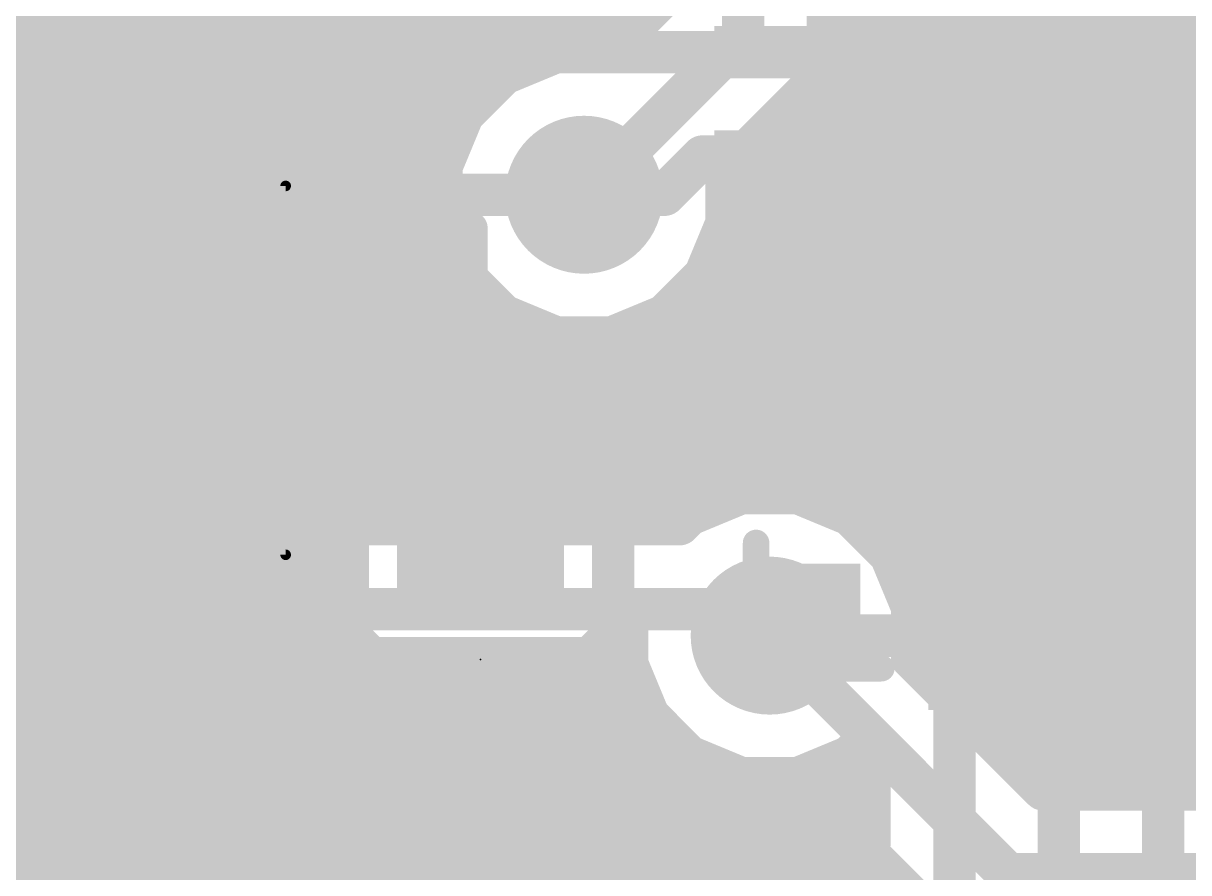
# Model space of a CAD drawing. Extents: x 2.9 to 30.2, y 6.6 to 27.7.
# Drawn here: x 6.71 to 12.29, y 10.55 to 14.62 of the extents above; entities that cross this region are included whole.
import ezdxf

# ---------------------------------------------------------------- set-up
doc = ezdxf.new("R2010")
doc.units = 0
for name, color, linetype in [('1', 22, 'CONTINUOUS'), ('16', 175, 'CONTINUOUS'), ('18', 82, 'CONTINUOUS'), ('21', 2, 'CONTINUOUS'), ('22', 6, 'CONTINUOUS'), ('23', 7, 'CONTINUOUS'), ('25', 253, 'CONTINUOUS'), ('39', 22, 'CONTINUOUS'), ('41', 22, 'CONTINUOUS')]:
    doc.layers.add(name, color=color, linetype=linetype)

# ---------------------------------------------------------------- blocks, each defined once
blk = doc.blocks.new('RECT')
blk.add_solid([(-0.5, -0.5), (0.5, -0.5), (-0.5, 0.5), (0.5, 0.5)])
blk = doc.blocks.new('RECT560000X560000R10')
at = {"const_width": 0.175}
blk.add_lwpolyline([(1.6625, -1.575), (1.6625, 1.575, 0.4142), (1.575, 1.6625), (-1.575, 1.6625, 0.4142), (-1.6625, 1.575), (-1.6625, -1.575, 0.4142), (-1.575, -1.6625), (1.575, -1.6625, 0.4142)], format="xyb", close=True, dxfattribs=at)
blk.add_solid([(-1.6004, -1.6004), (1.6004, -1.6004), (-1.6004, 1.6004), (1.6004, 1.6004)])
blk = doc.blocks.new('ROUNDV')
at = {"const_width": 0.5}
blk.add_lwpolyline([(0, -0.25, 1), (0, 0.25, 1), (0, -0.25)], format="xyb", dxfattribs=at)

msp = doc.modelspace()

# ---------------------------------------------------------------- linework, layer by layer
at = {"layer": '1', "const_width": 0.2032}
for points in [[(11.672, 16.7278), (11.672, 14.2986)], [(10.422, 14.4778), (5.9869, 14.4778)], [(11.1268, 14.2291), (11.1268, 14.3294)], [(11.1268, 14.3294), (12.8204, 14.3294)], [(11.672, 14.2986), (11.6266, 14.2532)], [(11.1268, 14.1262), (11.1268, 14.2291)], [(11.1268, 14.224), (12.8204, 14.224)], [(12.172, 13.4778), (12.922, 14.2278)], [(12.8204, 14.1262), (11.1268, 14.1262)], [(9.966, 13.9778), (9.7829, 13.7948)], [(10.422, 13.9778), (9.966, 13.9778)], [(7.8868, 13.7948), (7.046, 12.954)], [(9.398, 13.7948), (7.8868, 13.7948)], [(9.7829, 13.7948), (9.398, 13.7948)], [(10.422, 13.4778), (11.553, 13.4778)], [(11.553, 13.4778), (12.172, 13.4778)], [(11.553, 12.902), (11.553, 13.4778)], [(8.0008, 13.3341), (8.0551, 13.3884)], [(8.0551, 13.3884), (8.8385, 13.3884)], [(8.8385, 13.3884), (9.0111, 13.2158)], [(8.0008, 12.0777), (8.0008, 13.3341)], [(8.0008, 13.208), (9.0299, 13.208)], [(9.0111, 13.2158), (9.2621, 13.1118)], [(9.5339, 13.1118), (9.6716, 13.1688)], [(9.6716, 13.1688), (9.6664, 13.1496)], [(9.6664, 13.1496), (9.6664, 12.9778)], [(8.3757, 13.086), (8.1972, 12.9075)], [(9.4283, 13.086), (8.3757, 13.086)], [(9.2621, 13.1118), (9.5339, 13.1118)], [(9.6068, 12.9075), (9.4283, 13.086)], [(8.0008, 13.0048), (8.2946, 13.0048)], [(9.5094, 13.0048), (9.6664, 13.0048)], [(9.6664, 12.9778), (10.422, 12.9778)], [(10.422, 12.9778), (9.6664, 12.9778)], [(9.6664, 12.9778), (9.6664, 12.8842)], [(10.422, 12.9778), (10.422, 12.9778)], [(10.422, 12.9778), (11.4772, 12.9778)], [(11.4772, 12.9778), (11.553, 12.902)], [(6.9771, 12.954), (5.9223, 11.8992)], [(7.046, 12.954), (6.9771, 12.954)], [(8.1972, 12.9075), (8.1972, 11.7549)], [(9.6068, 12.8842), (9.6068, 12.9075)], [(9.6664, 12.8842), (9.6068, 12.8842)], [(8.0008, 12.8016), (8.1972, 12.8016)], [(8.0008, 12.5984), (8.1972, 12.5984)], [(9.0486, 12.4778), (8.902, 12.3312)], [(10.422, 12.4778), (9.0486, 12.4778)], [(8.0008, 12.3952), (8.1972, 12.3952)], [(8.0008, 12.192), (8.1972, 12.192)], [(7.8223, 11.8992), (8.0008, 12.0777)], [(7.9119, 11.9888), (8.1972, 11.9888)], [(6.497, 11.8992), (7.8223, 11.8992)], [(6.3834, 11.7856), (8.1972, 11.7856)], [(8.1972, 11.7549), (8.3757, 11.5764)], [(9.4283, 11.5764), (9.604, 11.7522)], [(9.604, 11.7522), (9.604, 11.5481)], [(10.287, 11.684), (11.045, 11.684)], [(11.045, 11.684), (11.172, 11.557)], [(11.172, 11.557), (11.172, 11.7278)], [(11.672, 11.7278), (11.672, 10.0438)], [(12.172, 11.7278), (12.172, 9.1548)], [(6.1802, 11.5824), (8.3697, 11.5824)], [(8.3757, 11.5764), (9.4283, 11.5764)], [(9.4342, 11.5824), (9.604, 11.5824)], [(8.3757, 11.562), (8.1972, 11.3834)], [(9.4283, 11.562), (8.3757, 11.562)], [(9.6068, 11.3834), (9.4283, 11.562)], [(9.604, 11.5481), (9.708, 11.2971)], [(11.172, 11.557), (11.172, 10.41)], [(7.4221, 11.3928), (6.2695, 11.3928)], [(7.6006, 11.2142), (7.4221, 11.3928)], [(7.4356, 11.3792), (8.1972, 11.3792)], [(8.1972, 11.3834), (8.1972, 11.2136)], [(9.6068, 10.2977), (9.6068, 11.3834)], [(9.6068, 11.3792), (9.674, 11.3792)], [(9.708, 11.2971), (9.9001, 11.105)], [(7.6006, 11.2136), (7.6006, 11.2142)], [(8.1972, 11.2136), (7.6006, 11.2136)], [(9.6068, 11.176), (9.8291, 11.176)], [(10.6739, 11.105), (10.7563, 11.1874)], [(10.7449, 11.176), (10.7656, 11.176)], [(10.7563, 11.1874), (10.7656, 11.1781)], [(10.7656, 11.1781), (10.7656, 10.6934)], [(9.9001, 11.105), (10.1511, 11.001)], [(10.4229, 11.001), (10.6739, 11.105)], [(9.6068, 10.9728), (10.7656, 10.9728)], [(10.1511, 11.001), (10.4229, 11.001)], [(6.965, 10.8072), (6.8458, 10.688)], [(8.902, 10.8072), (6.965, 10.8072)], [(9.6068, 10.7696), (10.7656, 10.7696)], [(10.0025, 10.6934), (9.6068, 10.2977)], [(10.7656, 10.6934), (10.0025, 10.6934)], [(9.6068, 10.5664), (9.8755, 10.5664)]]:
    msp.add_lwpolyline(points, dxfattribs=at)
at = {"layer": '1', "const_width": 0.1016}
for points in [[(10.422, 14.427, 1), (10.422, 14.5286)], [(11.1776, 14.3294, 1), (11.076, 14.3294)], [(11.1268, 14.3802, 1), (11.1268, 14.2786)], [(11.7079, 14.2627, 1), (11.6361, 14.3345)], [(11.6212, 14.2986, 1), (11.7228, 14.2986)], [(11.1776, 14.2291, 1), (11.076, 14.2291)], [(11.1268, 14.2748, 1), (11.1268, 14.1732)], [(11.5907, 14.2891, 1), (11.6625, 14.2173)], [(11.076, 14.2291, 1), (11.1776, 14.2291)], [(11.1268, 14.177, 1), (11.1268, 14.0754)], [(11.076, 14.1262, 1), (11.1776, 14.1262)], [(9.966, 14.0286, 1), (9.966, 13.927)], [(10.0019, 13.9419, 1), (9.93, 14.0137)], [(10.422, 13.927, 1), (10.422, 14.0286)], [(7.8868, 13.8456, 1), (7.8868, 13.744)], [(7.9227, 13.7589, 1), (7.8509, 13.8307)], [(9.398, 13.8456, 1), (9.398, 13.744)], [(9.398, 13.744, 1), (9.398, 13.8456)], [(9.747, 13.8307, 1), (9.8189, 13.7589)], [(9.7829, 13.744, 1), (9.7829, 13.8456)], [(10.422, 13.5286, 1), (10.422, 13.427)], [(11.553, 13.5286, 1), (11.553, 13.427)], [(11.6038, 13.4778, 1), (11.5022, 13.4778)], [(11.553, 13.427, 1), (11.553, 13.5286)], [(12.1361, 13.5137, 1), (12.2079, 13.4419)], [(12.172, 13.427, 1), (12.172, 13.5286)], [(8.0551, 13.4392, 1), (8.0551, 13.3376)], [(8.0911, 13.3525, 1), (8.0192, 13.4243)], [(8.8744, 13.4243, 1), (8.8026, 13.3525)], [(8.8385, 13.3376, 1), (8.8385, 13.4392)], [(8.0516, 13.3341, 1), (7.95, 13.3341)], [(7.9649, 13.37, 1), (8.0367, 13.2981)], [(8.0008, 13.2588, 1), (8.0008, 13.1572)], [(9.0305, 13.2627, 1), (8.9917, 13.1688)], [(8.9752, 13.1799, 1), (9.047, 13.2517)], [(9.0299, 13.1572, 1), (9.0299, 13.2588)], [(9.7172, 13.1496, 1), (9.6156, 13.1496)], [(9.7206, 13.1557, 1), (9.6225, 13.182)], [(9.691, 13.1219, 1), (9.6521, 13.2158)], [(8.3757, 13.1368, 1), (8.3757, 13.0352)], [(8.4117, 13.0501, 1), (8.3398, 13.1219)], [(9.2621, 13.1626, 1), (9.2621, 13.061)], [(9.2427, 13.0649, 1), (9.2816, 13.1587)], [(9.4642, 13.1219, 1), (9.3923, 13.0501)], [(9.4283, 13.0352, 1), (9.4283, 13.1368)], [(9.5144, 13.1587, 1), (9.5533, 13.0649)], [(9.5339, 13.061, 1), (9.5339, 13.1626)], [(9.6173, 13.1628, 1), (9.7155, 13.1365)], [(8.0008, 13.0556, 1), (8.0008, 12.954)], [(8.2946, 12.954, 1), (8.2946, 13.0556)], [(9.5094, 13.0556, 1), (9.5094, 12.954)], [(9.6664, 13.0286, 1), (9.6664, 12.927)], [(9.6664, 13.0286, 1), (9.6664, 12.927)], [(9.7172, 12.9778, 1), (9.6156, 12.9778)], [(9.6664, 12.954, 1), (9.6664, 13.0556)], [(10.4728, 12.9778, 1), (10.3712, 12.9778)], [(10.422, 13.0286, 1), (10.422, 12.927)], [(10.422, 12.927, 1), (10.422, 13.0286)], [(10.422, 12.927, 1), (10.422, 13.0286)], [(11.5131, 13.0137, 1), (11.4413, 12.9419)], [(11.4772, 12.927, 1), (11.4772, 13.0286)], [(6.9771, 13.0048, 1), (6.9771, 12.9032)], [(7.013, 12.9181, 1), (6.9411, 12.9899)], [(7.0101, 12.9899, 1), (7.0819, 12.9181)], [(7.046, 12.9032, 1), (7.046, 13.0048)], [(8.248, 12.9075, 1), (8.1464, 12.9075)], [(9.6576, 12.9075, 1), (9.556, 12.9075)], [(9.6156, 12.9778, 1), (9.7172, 12.9778)], [(10.3712, 12.9778, 1), (10.4728, 12.9778)], [(8.1613, 12.9434, 1), (8.2331, 12.8715)], [(9.6068, 12.935, 1), (9.6068, 12.8334)], [(9.5709, 12.8715, 1), (9.6427, 12.9434)], [(9.6664, 12.8334, 1), (9.6664, 12.935)], [(11.5022, 12.902, 1), (11.6038, 12.902)], [(11.5171, 12.8661, 1), (11.5889, 12.9379)], [(8.0008, 12.8524, 1), (8.0008, 12.7508)], [(8.1972, 12.7508, 1), (8.1972, 12.8524)], [(9.556, 12.8842, 1), (9.6576, 12.8842)], [(9.6156, 12.8842, 1), (9.7172, 12.8842)], [(8.0008, 12.6492, 1), (8.0008, 12.5476)], [(8.1972, 12.5476, 1), (8.1972, 12.6492)], [(9.0486, 12.5286, 1), (9.0486, 12.427)], [(9.0845, 12.4419, 1), (9.0127, 12.5137)], [(10.422, 12.427, 1), (10.422, 12.5286)], [(8.0008, 12.446, 1), (8.0008, 12.3444)], [(8.1972, 12.3444, 1), (8.1972, 12.446)], [(8.8661, 12.3671, 1), (8.9379, 12.2953)], [(8.0008, 12.2428, 1), (8.0008, 12.1412)], [(8.1972, 12.1412, 1), (8.1972, 12.2428)], [(8.0367, 12.0418, 1), (7.9649, 12.1137)], [(7.95, 12.0777, 1), (8.0516, 12.0777)], [(7.9119, 12.0396, 1), (7.9119, 11.938)], [(8.1972, 11.938, 1), (8.1972, 12.0396)], [(7.8223, 11.8484, 1), (7.8223, 11.95)], [(7.7863, 11.9351, 1), (7.8582, 11.8633)], [(8.2331, 11.7909, 1), (8.1613, 11.719)], [(8.1972, 11.7348, 1), (8.1972, 11.8364)], [(9.6548, 11.7522, 1), (9.5532, 11.7522)], [(9.6399, 11.7162, 1), (9.5681, 11.7881)], [(8.1464, 11.7549, 1), (8.248, 11.7549)], [(10.287, 11.7348, 1), (10.287, 11.6332)], [(11.0809, 11.7199, 1), (11.0091, 11.6481)], [(11.045, 11.6332, 1), (11.045, 11.7348)], [(11.2228, 11.7278, 1), (11.1212, 11.7278)], [(11.7228, 11.7278, 1), (11.6212, 11.7278)], [(12.2228, 11.7278, 1), (12.1212, 11.7278)], [(8.3757, 11.6272, 1), (8.3757, 11.5256)], [(8.3697, 11.5316, 1), (8.3697, 11.6332)], [(9.4342, 11.6332, 1), (9.4342, 11.5316)], [(9.4283, 11.5256, 1), (9.4283, 11.6272)], [(9.604, 11.5316, 1), (9.604, 11.6332)], [(8.3757, 11.6128, 1), (8.3757, 11.5112)], [(8.4117, 11.5261, 1), (8.3398, 11.5979)], [(8.3398, 11.5405, 1), (8.4117, 11.6123)], [(9.4642, 11.5979, 1), (9.3923, 11.5261)], [(9.3923, 11.6123, 1), (9.4642, 11.5405)], [(9.4283, 11.5112, 1), (9.4283, 11.6128)], [(9.6509, 11.5676, 1), (9.5571, 11.5287)], [(11.2228, 11.557, 1), (11.1212, 11.557)], [(11.1361, 11.5211, 1), (11.2079, 11.5929)], [(9.5532, 11.5481, 1), (9.6548, 11.5481)], [(11.1212, 11.557, 1), (11.2228, 11.557)], [(7.458, 11.4287, 1), (7.3861, 11.3569)], [(7.4356, 11.43, 1), (7.4356, 11.3284)], [(7.4221, 11.342, 1), (7.4221, 11.4436)], [(8.248, 11.3834, 1), (8.1464, 11.3834)], [(8.1613, 11.4194, 1), (8.2331, 11.3475)], [(8.1972, 11.3284, 1), (8.1972, 11.43)], [(9.6576, 11.3834, 1), (9.556, 11.3834)], [(9.6068, 11.43, 1), (9.6068, 11.3284)], [(9.5709, 11.3475, 1), (9.6427, 11.4194)], [(9.674, 11.3284, 1), (9.674, 11.43)], [(9.7439, 11.333, 1), (9.6721, 11.2612)], [(9.661, 11.2777, 1), (9.7549, 11.3165)], [(7.6514, 11.2142, 1), (7.5498, 11.2142)], [(7.6006, 11.2644, 1), (7.6006, 11.1628)], [(7.5647, 11.1783, 1), (7.6365, 11.2502)], [(8.1972, 11.1628, 1), (8.1972, 11.2644)], [(9.6068, 11.2268, 1), (9.6068, 11.1252)], [(9.8291, 11.1252, 1), (9.8291, 11.2268)], [(10.7449, 11.2268, 1), (10.7449, 11.1252)], [(10.7923, 11.2233, 1), (10.7204, 11.1515)], [(10.8164, 11.1781, 1), (10.7148, 11.1781)], [(10.7922, 11.1515, 1), (10.7204, 11.2233)], [(10.7656, 11.1252, 1), (10.7656, 11.2268)], [(7.5498, 11.2136, 1), (7.6514, 11.2136)], [(8.1464, 11.2136, 1), (8.248, 11.2136)], [(10.7297, 11.1422, 1), (10.8015, 11.2141)], [(9.9195, 11.1519, 1), (9.8807, 11.058)], [(9.8642, 11.0691, 1), (9.936, 11.1409)], [(10.638, 11.1409, 1), (10.7098, 11.0691)], [(10.6933, 11.058, 1), (10.6544, 11.1519)], [(9.6068, 11.0236, 1), (9.6068, 10.922)], [(10.1511, 11.0518, 1), (10.1511, 10.9502)], [(10.1317, 10.9541, 1), (10.1706, 11.0479)], [(10.4034, 11.0479, 1), (10.4423, 10.9541)], [(10.4229, 10.9502, 1), (10.4229, 11.0518)], [(10.7656, 10.922, 1), (10.7656, 11.0236)], [(6.965, 10.858, 1), (6.965, 10.7564)], [(7.0009, 10.7713, 1), (6.9291, 10.8431)], [(8.902, 10.7564, 1), (8.902, 10.858)], [(9.6068, 10.8204, 1), (9.6068, 10.7188)], [(10.7656, 10.7188, 1), (10.7656, 10.8204)], [(6.8099, 10.7239, 1), (6.8817, 10.6521)], [(10.0025, 10.7442, 1), (10.0025, 10.6426)], [(10.0384, 10.6575, 1), (9.9666, 10.7293)], [(10.7656, 10.6426, 1), (10.7656, 10.7442)], [(10.7148, 10.6934, 1), (10.8164, 10.6934)], [(9.6068, 10.6172, 1), (9.6068, 10.5156)], [(9.8755, 10.5156, 1), (9.8755, 10.6172)]]:
    msp.add_lwpolyline(points, format="xyb", dxfattribs=at)
at = {"layer": '16', "const_width": 0.2032}
for points in [[(10.16, 16.7278), (10.16, 14.5568)], [(10.5664, 14.3885), (10.5664, 16.1683)], [(9.7536, 14.7251), (9.5063, 14.4778)], [(6.2338, 14.6304), (9.6589, 14.6304)], [(10.5664, 14.6304), (16.7538, 14.6304)], [(10.16, 14.5568), (9.398, 13.7948)], [(9.2621, 14.4778), (9.0111, 14.3738)], [(9.5063, 14.4778), (9.2621, 14.4778)], [(6.1923, 14.4272), (9.14, 14.4272)], [(10.5664, 14.4272), (16.834, 14.4272)], [(9.0111, 14.3738), (8.819, 14.1817)], [(10.081, 13.9031), (10.5664, 14.3885)], [(4.8514, 14.224), (8.8613, 14.224)], [(10.4019, 14.224), (16.9411, 14.224)], [(8.819, 14.1817), (8.715, 13.9307)], [(4.8514, 14.0208), (8.7523, 14.0208)], [(10.1987, 14.0208), (16.819, 14.0208)], [(8.715, 13.9307), (8.715, 13.6589)], [(10.081, 13.6589), (10.081, 13.9031)], [(4.8514, 13.8176), (8.715, 13.8176)], [(10.081, 13.8176), (16.7724, 13.8176)], [(8.715, 13.6589), (8.819, 13.4079)], [(9.977, 13.4079), (10.081, 13.6589)], [(4.8514, 13.6144), (8.7334, 13.6144)], [(10.0625, 13.6144), (16.7815, 13.6144)], [(4.8514, 13.4112), (8.8176, 13.4112)], [(8.819, 13.4079), (9.0111, 13.2158)], [(9.7849, 13.2158), (9.977, 13.4079)], [(9.9784, 13.4112), (16.8657, 13.4112)], [(4.8514, 13.208), (9.0299, 13.208)], [(9.0111, 13.2158), (9.2621, 13.1118)], [(9.5339, 13.1118), (9.7849, 13.2158)], [(9.7661, 13.208), (17.049, 13.208)], [(9.2621, 13.1118), (9.5339, 13.1118)], [(4.8514, 13.0048), (17.049, 13.0048)], [(4.8514, 12.8016), (17.049, 12.8016)], [(4.8514, 12.5984), (16.8794, 12.5984)], [(4.8514, 12.3952), (16.7721, 12.3952)], [(10.1511, 12.367), (9.9001, 12.263)], [(10.4229, 12.367), (10.1511, 12.367)], [(10.6739, 12.263), (10.4229, 12.367)], [(9.9001, 12.263), (9.8545, 12.2174)], [(10.866, 12.0709), (10.6739, 12.263)], [(9.8545, 12.2174), (5.0045, 12.2174)], [(10.7449, 12.192), (14.9641, 12.192)], [(10.97, 11.8199), (10.866, 12.0709)], [(10.9, 11.9888), (14.809, 11.9888)], [(4.445, 11.811), (10.16, 11.811)], [(10.287, 11.684), (10.16, 11.811)], [(10.97, 11.5757), (10.97, 11.8199)], [(10.97, 11.7856), (14.739, 11.7856)], [(11.43, 10.541), (10.287, 11.684)], [(10.97, 11.5824), (14.739, 11.5824)], [(11.5983, 10.9474), (10.97, 11.5757)], [(5.0045, 11.4046), (9.6635, 11.4046)], [(9.6635, 11.4046), (9.708, 11.2971)], [(4.9791, 11.3792), (9.674, 11.3792)], [(11.1665, 11.3792), (14.809, 11.3792)], [(9.708, 11.2971), (9.9001, 11.105)], [(4.6967, 11.176), (9.8291, 11.176)], [(11.3697, 11.176), (14.9641, 11.176)], [(9.9001, 11.105), (10.1511, 11.001)], [(3.2131, 10.9728), (10.4235, 10.9728)], [(10.1511, 11.001), (10.3953, 11.001)], [(10.3953, 11.001), (11.2617, 10.1346)], [(11.5729, 10.9728), (15.0156, 10.9728)], [(15.0156, 10.9474), (11.5983, 10.9474)], [(3.2131, 10.7696), (10.6267, 10.7696)], [(3.2131, 10.5664), (10.8299, 10.5664)], [(15.24, 10.541), (11.43, 10.541)]]:
    msp.add_lwpolyline(points, dxfattribs=at)
at = {"layer": '16', "const_width": 0.1016}
for points in [[(9.6589, 14.5796, 1), (9.6589, 14.6812)], [(10.5664, 14.6812, 1), (10.5664, 14.5796)], [(10.1959, 14.5209, 1), (10.1241, 14.5927)], [(9.2621, 14.5286, 1), (9.2621, 14.427)], [(9.2816, 14.4309, 1), (9.2427, 14.5247)], [(9.5063, 14.427, 1), (9.5063, 14.5286)], [(10.1092, 14.5568, 1), (10.2108, 14.5568)], [(9.14, 14.3764, 1), (9.14, 14.478)], [(9.4703, 14.5137, 1), (9.5422, 14.4419)], [(10.5664, 14.478, 1), (10.5664, 14.3764)], [(8.9917, 14.4207, 1), (9.0305, 14.3269)], [(9.047, 14.3379, 1), (8.9752, 14.4097)], [(10.6023, 14.3525, 1), (10.5305, 14.4244)], [(10.5156, 14.3885, 1), (10.6172, 14.3885)], [(8.8613, 14.1732, 1), (8.8613, 14.2748)], [(10.4019, 14.2748, 1), (10.4019, 14.1732)], [(8.7831, 14.2176, 1), (8.8549, 14.1458)], [(8.8659, 14.1622, 1), (8.772, 14.2011)], [(8.7523, 13.97, 1), (8.7523, 14.0716)], [(10.1987, 14.0716, 1), (10.1987, 13.97)], [(8.7658, 13.9307, 1), (8.6642, 13.9307)], [(8.6681, 13.9501, 1), (8.7619, 13.9112)], [(10.1318, 13.9031, 1), (10.0302, 13.9031)], [(10.0451, 13.939, 1), (10.1169, 13.8671)], [(8.715, 13.7668, 1), (8.715, 13.8684)], [(10.081, 13.8684, 1), (10.081, 13.7668)], [(9.3621, 13.8307, 1), (9.4339, 13.7589)], [(8.7619, 13.6784, 1), (8.6681, 13.6395)], [(10.1279, 13.6395, 1), (10.0341, 13.6784)], [(8.6642, 13.6589, 1), (8.7658, 13.6589)], [(8.7334, 13.5636, 1), (8.7334, 13.6652)], [(10.0625, 13.6652, 1), (10.0625, 13.5636)], [(10.0302, 13.6589, 1), (10.1318, 13.6589)], [(8.8549, 13.4438, 1), (8.7831, 13.372)], [(8.8176, 13.3604, 1), (8.8176, 13.462)], [(9.9784, 13.462, 1), (9.9784, 13.3604)], [(10.0129, 13.372, 1), (9.9411, 13.4438)], [(8.772, 13.3885, 1), (8.8659, 13.4273)], [(9.9301, 13.4273, 1), (10.0239, 13.3885)], [(9.0305, 13.2627, 1), (8.9917, 13.1688)], [(8.9752, 13.1799, 1), (9.047, 13.2517)], [(9.0299, 13.1572, 1), (9.0299, 13.2588)], [(9.7661, 13.2588, 1), (9.7661, 13.1572)], [(9.749, 13.2517, 1), (9.8208, 13.1799)], [(9.8043, 13.1688, 1), (9.7654, 13.2627)], [(9.2621, 13.1626, 1), (9.2621, 13.061)], [(9.2427, 13.0649, 1), (9.2816, 13.1587)], [(9.5144, 13.1587, 1), (9.5533, 13.0649)], [(9.5339, 13.061, 1), (9.5339, 13.1626)], [(10.1511, 12.4178, 1), (10.1511, 12.3162)], [(10.1706, 12.3201, 1), (10.1317, 12.4139)], [(10.4423, 12.4139, 1), (10.4034, 12.3201)], [(10.4229, 12.3162, 1), (10.4229, 12.4178)], [(9.8807, 12.3099, 1), (9.9195, 12.2161)], [(9.936, 12.2271, 1), (9.8642, 12.2989)], [(10.7098, 12.2989, 1), (10.638, 12.2271)], [(10.6544, 12.2161, 1), (10.6933, 12.3099)], [(9.8186, 12.2533, 1), (9.8904, 12.1815)], [(9.8545, 12.1666, 1), (9.8545, 12.2682)], [(10.7449, 12.2428, 1), (10.7449, 12.1412)], [(10.9129, 12.0903, 1), (10.8191, 12.0514)], [(10.8301, 12.035, 1), (10.9019, 12.1068)], [(10.9, 12.0396, 1), (10.9, 11.938)], [(10.1959, 11.8469, 1), (10.1241, 11.7751)], [(10.16, 11.7602, 1), (10.16, 11.8618)], [(11.0208, 11.8199, 1), (10.9192, 11.8199)], [(10.9231, 11.8004, 1), (11.0169, 11.8393)], [(10.97, 11.8364, 1), (10.97, 11.7348)], [(10.3229, 11.7199, 1), (10.2511, 11.6481)], [(10.2511, 11.6481, 1), (10.3229, 11.7199)], [(10.97, 11.6332, 1), (10.97, 11.5316)], [(11.0059, 11.6117, 1), (10.9341, 11.5398)], [(10.9192, 11.5757, 1), (11.0208, 11.5757)], [(9.7104, 11.424, 1), (9.6165, 11.3852)], [(9.6635, 11.3538, 1), (9.6635, 11.4554)], [(9.674, 11.3284, 1), (9.674, 11.43)], [(11.1665, 11.43, 1), (11.1665, 11.3284)], [(9.7439, 11.333, 1), (9.6721, 11.2612)], [(9.661, 11.2777, 1), (9.7549, 11.3165)], [(9.8291, 11.1252, 1), (9.8291, 11.2268)], [(11.3697, 11.2268, 1), (11.3697, 11.1252)], [(9.9195, 11.1519, 1), (9.8807, 11.058)], [(9.8642, 11.0691, 1), (9.936, 11.1409)], [(10.1511, 11.0518, 1), (10.1511, 10.9502)], [(10.1317, 10.9541, 1), (10.1706, 11.0479)], [(10.4312, 11.0369, 1), (10.3593, 10.9651)], [(10.3953, 10.9502, 1), (10.3953, 11.0518)], [(10.4235, 10.922, 1), (10.4235, 11.0236)], [(11.5729, 11.0236, 1), (11.5729, 10.922)], [(11.5983, 10.9982, 1), (11.5983, 10.8966)], [(11.5624, 10.9115, 1), (11.6343, 10.9833)], [(10.6267, 10.7188, 1), (10.6267, 10.8204)], [(10.8299, 10.5156, 1), (10.8299, 10.6172)], [(11.43, 10.5918, 1), (11.43, 10.4902)], [(11.3941, 10.5051, 1), (11.4659, 10.5769)]]:
    msp.add_lwpolyline(points, format="xyb", dxfattribs=at)
at = {"layer": '21'}
for points, const_width in [([(4.296, 13.854), (7.896, 13.854)], 0.2032), ([(7.896, 13.854), (7.896, 12.054)], 0.2032), ([(8.267, 10.1087), (8.267, 13.0297)], 0.2032), ([(8.267, 13.0297), (9.537, 13.0297)], 0.2032), ([(9.537, 13.0297), (9.537, 10.1087)], 0.2032), ([(10.222, 12.1278), (10.222, 11.5278)], 0.127), ([(7.896, 12.054), (4.296, 12.054)], 0.2032), ([(10.222, 11.5278), (10.822, 11.5278)], 0.127), ([(4.6233, 11.323), (7.5443, 11.323)], 0.2032), ([(7.5443, 11.323), (7.5443, 10.053)], 0.2032)]:
    msp.add_lwpolyline(points, dxfattribs=dict(at, const_width=const_width))
for points, const_width in [([(7.9468, 13.854, 1), (7.8452, 13.854)], 0.1016), ([(7.896, 13.8032, 1), (7.896, 13.9048)], 0.1016), ([(8.3178, 13.0297, 1), (8.2162, 13.0297)], 0.1016), ([(8.267, 13.0805, 1), (8.267, 12.9789)], 0.1016), ([(9.5878, 13.0297, 1), (9.4862, 13.0297)], 0.1016), ([(9.537, 12.9789, 1), (9.537, 13.0805)], 0.1016), ([(10.2538, 12.1278, 1), (10.1903, 12.1278)], 0.0635), ([(7.896, 12.0032, 1), (7.896, 12.1048)], 0.1016), ([(7.8452, 12.054, 1), (7.9468, 12.054)], 0.1016), ([(10.222, 11.5596, 1), (10.222, 11.4961)], 0.0635), ([(10.1903, 11.5278, 1), (10.2538, 11.5278)], 0.0635), ([(10.822, 11.4961, 1), (10.822, 11.5596)], 0.0635), ([(7.5951, 11.323, 1), (7.4935, 11.323)], 0.1016), ([(7.5443, 11.2722, 1), (7.5443, 11.3738)], 0.1016)]:
    msp.add_lwpolyline(points, format="xyb", dxfattribs=dict(at, const_width=const_width))
at = {"layer": '22', "const_width": 0.2032}
msp.add_lwpolyline([(12.429, 7.245), (5.629, 11.445)], dxfattribs=at)
at = {"layer": '23'}
msp.add_point((8.902, 11.5692), dxfattribs=at)
at = {"layer": '25', "const_width": 0.1524}
for points in [[(8.5296, 13.944), (8.5296, 14.3846)], [(8.8601, 14.2745), (8.1991, 14.2745)], [(8.1991, 14.2745), (8.5296, 13.944)], [(8.8601, 13.1956), (8.8601, 13.6362)], [(8.1991, 13.1956), (8.8601, 13.1956)]]:
    msp.add_lwpolyline(points, dxfattribs=at)
at = {"layer": '25', "const_width": 0.0762}
for points in [[(8.5677, 14.3846, 1), (8.4915, 14.3846)], [(8.1991, 14.3126, 1), (8.1991, 14.2364)], [(8.2261, 14.3014, 1), (8.1722, 14.2475)], [(8.8601, 14.2364, 1), (8.8601, 14.3126)], [(8.4915, 13.944, 1), (8.5677, 13.944)], [(8.5027, 13.917, 1), (8.5566, 13.9709)], [(8.8982, 13.6362, 1), (8.822, 13.6362)], [(8.1991, 13.2337, 1), (8.1991, 13.1575)], [(8.822, 13.1956, 1), (8.8982, 13.1956)], [(8.8601, 13.1575, 1), (8.8601, 13.2337)]]:
    msp.add_lwpolyline(points, format="xyb", dxfattribs=at)
at = {"layer": '39', "const_width": 0.0508}
for points in [[(4.223, 13.837), (7.969, 13.837)], [(7.969, 13.837), (7.969, 12.071)], [(7.969, 12.071), (4.223, 12.071)]]:
    msp.add_lwpolyline(points, dxfattribs=at)
at = {"layer": '39', "const_width": 0.0254}
for points in [[(7.9817, 13.837, 1), (7.9563, 13.837)], [(7.969, 13.8243, 1), (7.969, 13.8497)], [(7.9563, 12.071, 1), (7.9817, 12.071)], [(7.969, 12.0583, 1), (7.969, 12.0837)]]:
    msp.add_lwpolyline(points, format="xyb", dxfattribs=at)

# ---------------------------------------------------------------- block references
at = {"layer": '1', "rotation": 90}
msp.add_blockref('RECT560000X560000R10', (12.922, 14.2278), dxfattribs=at)
at = {"layer": '1', "yscale": 0.8}
for p, xscale, rotation in [((10.422, 14.4778), 0.25, 90), ((10.422, 13.9778), 0.25, 90), ((10.422, 13.4778), 0.25, 90), ((10.422, 12.9778), 0.25, 90), ((8.902, 12.3312), 0.9, 270), ((10.422, 12.4778), 0.25, 90), ((11.172, 11.7278), 0.25, 180), ((11.672, 11.7278), 0.25, 180), ((12.172, 11.7278), 0.25, 180), ((8.902, 10.8072), 0.9, 270), ((6.8458, 10.688), 0.9, 180)]:
    msp.add_blockref('RECT', p, dxfattribs=dict(at, xscale=xscale, rotation=rotation))
at = {"layer": '1', "xscale": 1.3, "yscale": 1.5}
msp.add_blockref('RECT', (7.046, 12.954), dxfattribs=at)
at = {"layer": '18'}
for p, xscale, yscale in [((11.6266, 14.2532), 0.8064, 0.8064), ((11.6266, 14.2532), 0.8064, 0.8064), ((9.398, 13.7948), 0.7564, 0.7564), ((9.398, 13.7948), 0.7564, 0.7564), ((10.287, 11.684), 0.7564, 0.7564), ((10.287, 11.684), 0.7564, 0.7564)]:
    msp.add_blockref('ROUNDV', p, dxfattribs=dict(at, xscale=xscale, yscale=yscale))
at = {"layer": '21', "xscale": 0.5, "yscale": 0.5, "rotation": 90}
msp.add_blockref('RECT', (10.472, 11.7778), dxfattribs=at)
at = {"layer": '41', "xscale": 0.1, "yscale": 0.3, "rotation": 270}
msp.add_blockref('RECT', (10.403, 13.252), dxfattribs=at)

doc.saveas('drawing.dxf')
